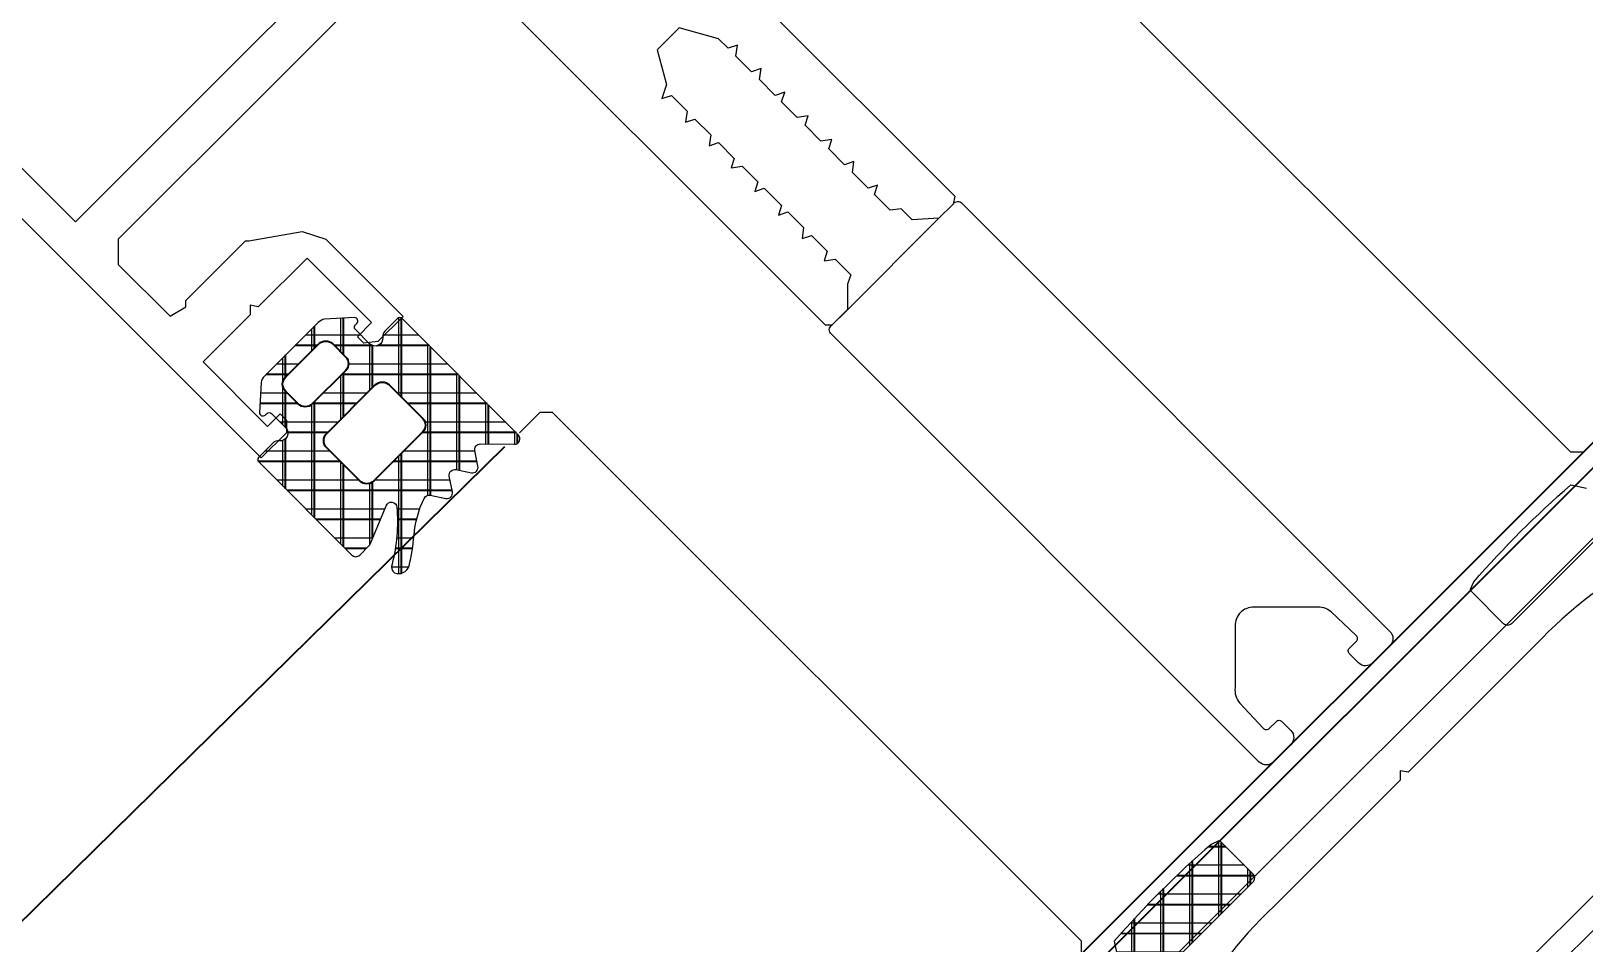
# Model space of a CAD drawing. Header units: millimetres. Extents: x -9318 to 9016603, y 0 to 838141.
# Drawn here: x 86093.1 to 86178.2, y 446157.9 to 446207.8 of the extents above; entities that cross this region are included whole.
import ezdxf
from ezdxf import colors
from ezdxf.entities.mleader import LeaderData, LeaderLine
from ezdxf.math import Vec2, Vec3

# ---------------------------------------------------------------- set-up
doc = ezdxf.new("R2010")
doc.units = ezdxf.units.MM
doc.layers.add('АР_Перегородки витражные', color=152, linetype='Continuous', lineweight=13)
doc.styles.add('ISOCPEUR', font='isocpeur.ttf', dxfattribs={"width": 0.7})

# ---------------------------------------------------------------- blocks, each defined once
blk = doc.blocks.new('_DotSmall')
at = {"color": 8, "linetype": 'ByBlock', "const_width": 0.5}
blk.add_lwpolyline([(-0.0625, 0, 1), (0.0625, 0, 1)], format="xyb", close=True, dxfattribs=at)
blk = doc.blocks.new('стойка витр.')
h = blk.add_hatch()
h.set_pattern_fill('ANSI37', color=8, scale=0.5, angle=-69.23283665521843)
h.set_pattern_definition([(335.7671633447816, (-69115.31625940584, 318510.9409690977), (0.6515825639889636, 1.447617495164233), []), (65.76716334478155, (-69115.31625940584, 318510.9409690977), (-1.447617495164233, 0.6515825639889636), [])])
edge = h.paths.add_edge_path()
edge.add_line((-7.614656875375658, -25.62993601259222), (-7.273265914729564, -26.53020796886267))
edge.add_arc((-7.672138333263274, -26.68151659366696), 0.4266069692434679, -30.765631391378577, 20.77378547182468, ccw=False)
edge.add_arc((-6.938850257283542, -27.11794408495156), 0.4267278803339729, 149.2463648056786, 290.7703475873838)
edge.add_line((-6.787522688187892, -27.51693863464607), (-5.761497533734655, -27.12786096686614))
edge.add_arc((-5.826270069284272, -26.95688741173914), 0.1828317202082013, 290.7489596719217, 380.7853669983573)
edge.add_line((-5.655337706935825, -26.89200624793739), (-5.698566115868744, -26.77800989551906))
edge.add_arc((-5.527559815348082, -26.71316091253391), 0.1828894349380834, 65.75635340077491, 200.7677215485159, ccw=False)
edge.add_line((-5.452462167653721, -26.54640093915077), (-3.994188920449233, -27.29736676610628))
edge.add_arc((-4.339684557994865, -27.83227055815794), 0.6367804192296694, 19.809448943918426, 57.14148607166612, ccw=False)
edge.add_line((-3.740585688123247, -27.61647007986176), (-2.270775810728082, -31.49246202532231))
edge.add_arc((-2.862326952422118, -31.72816639327794), 0.6367804192285443, -15.60715938413449, 21.72487774361298, ccw=False)
edge.add_line((-2.249025291763246, -31.89948590572749), (-2.842686385673005, -33.42856309223862))
edge.add_arc((-3.009474684396633, -33.35352837480535), 0.1828894349365558, 200.7666051236535, 335.7779732896313, ccw=False)
edge.add_line((-3.180482248484623, -33.41837402567035), (-3.223710657359334, -33.30437767335388))
edge.add_arc((-3.394684212462365, -33.36915020895407), 0.1828317202037067, 20.74895968940122, 110.7853670142414)
edge.add_line((-3.459565376309911, -33.19821784662781), (-4.485590530792251, -33.58729551440774))
edge.add_arc((-4.334307311281267, -33.98630688185023), 0.4267278803335083, 110.7639791032461, 252.2879618854569)
edge.add_arc((-4.593835025358378, -34.79921876089735), 0.4266069692128739, 20.760541213745626, 72.2999580801698, ccw=False)
edge.add_line((-4.194927641627146, -34.64800234186259), (-3.805871961842058, -35.67396951244882))
edge.add_arc((-3.976804324152614, -35.73885067632053), 0.1828317201976034, -69.25104032001241, 20.78536702306718, ccw=False)
edge.add_line((-3.912031788582681, -35.9098242314285), (-10.63804850899032, -38.46038830642647))
edge.add_arc((-10.76198657700206, -38.18099989774544), 0.3056444463879536, 200.8460379983515, 293.92230867425997, ccw=False)
edge.add_line((-11.04762355046114, -38.2897659172595), (-11.3069940036512, -37.6057878035499))
edge.add_arc((-11.02280217192234, -37.49789568213767), 0.3039830703908278, 175.7219656777917, 200.7890354028728, ccw=False)
edge.add_line((-11.32593828623067, -37.47521963119652), (-11.26283276302274, -35.23454482450325))
edge.add_arc((-11.5667631736687, -35.21197449929495), 0.3047673113958011, 355.7529257944983, 510.3971654946409)
edge.add_arc((-3.085478140807247, -39.81161386289363), 9.95296756819478, 151.493160172311, 169.5799937381118)
edge.add_arc((-13.27454869620142, -38.00608067109534), 0.4002801790508524, 282.30928711923883, 359.2250395672268, ccw=False)
edge.add_arc((-13.15914824141406, -37.79549114656839), 0.6024183835459826, 172.8865217206561, 267.13931994465963, ccw=False)
edge.add_arc((-2.924576102079248, -39.73891867786803), 11.01872594919693, 160.6453850739864, 169.4469810176308, ccw=False)
edge.add_arc((-19.07760885644255, -34.09585671602533), 6.091684827120307, 340.9199566399376, 360.7754221413588)
edge.add_arc((-13.29124725463213, -34.01305259408502), 0.3047655738143686, 359.9316076928689, 436.4302022680961)
edge.add_line((-13.21974018984474, -33.71679460741143), (-14.0766899229202, -33.52020163946145))
edge.add_arc((-14.00514734915965, -33.22393144415915), 0.3047857747414494, 145.1100748207506, 256.424251871352, ccw=False)
edge.add_line((-14.2551486332959, -33.04959347808472), (-13.74402617113083, -32.33421562775766))
edge.add_arc((-13.99402745527389, -32.1598776616858), 0.3047857747455562, 325.1100748218798, 436.4242518702226)
edge.add_line((-13.92248488150653, -31.86360746638093), (-14.7794566025841, -31.6669565144839))
edge.add_arc((-14.7079140287954, -31.37068631918638), 0.3047857747434108, 145.1100748199116, 256.4242518659954, ccw=False)
edge.add_line((-14.95791531293071, -31.19634835310717), (-14.44679285076563, -30.48097050278011))
edge.add_arc((-14.69684457899481, -30.30662212908397), 0.3048331054870662, 325.1138936033488, 425.7589859189499)
edge.add_line((-14.57168746687239, -30.0286672415823), (-16.28069433249766, -29.27720980550657))
edge.add_arc((-16.15556139849932, -28.99925320327871), 0.3048247429148342, 110.79403674408451, 245.7632621299588, ccw=False)
edge.add_line((-16.26377712844987, -28.71428394233226), (-7.850470401957864, -25.52388481301023))
edge.add_arc((-7.785589238115906, -25.69481717533219), 0.1828317201977073, 20.785366643697614, 110.7853670130821, ccw=False)
edge = h.paths.add_edge_path(flags=16)
edge.add_line((-3.343847721320344, -31.0696095920357), (-4.256775251385989, -28.66215553430811))
edge.add_arc((-4.763091039367282, -28.8541548874382), 0.5414973949720253, 20.7671633452251, 110.7671633452251)
edge.add_line((-4.955090392497368, -28.34783909945691), (-5.880512773175724, -28.69876731990371))
edge.add_arc((-5.68851342006019, -29.20508310789228), 0.5414973949736688, 110.7671633435124, 200.7671633435124)
edge.add_line((-6.194829208048759, -29.39708246100781), (-5.281901677954011, -31.8045365187354))
edge.add_arc((-4.775585889972717, -31.61253716560532), 0.5414973949720253, 200.7671633452251, 290.7671633452251)
edge.add_line((-4.583586536842631, -32.11885295358661), (-3.658164156164275, -31.76792473313981))
edge.add_arc((-3.850163509294362, -31.26160894516579), 0.541497394965222, 290.7671633454981, 380.7671633454981)
edge = h.paths.add_edge_path(flags=16)
edge.add_line((-6.665125275787432, -32.97088079506648), (-8.003619441966293, -29.4411776089255))
edge.add_arc((-8.509935229947587, -29.63317696205559), 0.5414973949720253, 20.7671633452251, 110.7671633452251)
edge.add_line((-8.701934583077673, -29.12686117407429), (-11.1093675273587, -30.03978069775621))
edge.add_arc((-10.91736817424317, -30.54609648574478), 0.5414973949736688, 110.7671633435124, 200.7671633435124)
edge.add_line((-11.42368396223173, -30.73809583886032), (-10.08518979602377, -34.2677990250013))
edge.add_arc((-9.578874008042476, -34.07579967187121), 0.5414973949720253, 200.7671633452251, 290.7671633452251)
edge.add_line((-9.38687465491239, -34.5821154598525), (-6.979441710631363, -33.66919593617058))
edge.add_arc((-7.171441063761449, -33.16288014819656), 0.541497394965222, 290.7671633454981, 380.7671633454981)
h = blk.add_hatch()
h.set_pattern_fill('ANSI37', color=8, scale=0.5, angle=-69.23283665521843)
h.set_pattern_definition([(335.7671633447816, (-69115.91679156918, 318510.7132420751), (0.6515825639889636, 1.447617495164233), []), (65.76716334478155, (-69115.91679156918, 318510.7132420751), (-1.447617495164233, 0.6515825639889636), [])])
edge = h.paths.add_edge_path()
edge.add_arc((-61.4231846681505, -46.18171078326122), 0.5487303657935584, 155.7657062155241, 200.7671633447816)
edge.add_line((-61.92355794899049, -45.95647403381008), (-61.2158101547102, -44.38418138318229))
edge.add_arc((-61.04906058835331, -44.45924160668073), 0.1828645893715156, 20.76716334478156, 155.7657062155241)
edge.add_line((-60.87807688978501, -44.39440310015198), (-60.79158864807687, -44.62247867199039))
edge.add_arc((-60.62063568932354, -44.55765182228788), 0.1828317201998032, 200.7671633447816, 290.7671633447816)
edge.add_line((-60.55580883962102, -44.72860478100483), (-59.41573388126562, -44.29627843504568))
edge.add_arc((-59.56703588945675, -43.89728440591716), 0.4267183308264255, -69.23283665521843, 72.29363907948373)
edge.add_arc((-59.30747769982554, -43.08429274379887), 0.4267017864716978, 200.7671633447816, 252.293639079486)
edge.add_line((-59.70645626049372, -43.23558888620755), (-63.00984306025202, -34.52432573194528))
edge.add_arc((-62.72490235927398, -34.41627373836673), 0.3047399585219917, 110.7671633447816, 200.7671633447816)
edge.add_line((-62.83295435277978, -34.13133303751965), (-60.55276270053582, -33.26666451912024))
edge.add_arc((-60.44481104638544, -33.55134061801073), 0.3044569814295733, 76.40287424864536, 110.7671633447816)
edge.add_line((-60.3732352333609, -33.25541671472456), (-60.07017099490622, -33.59351893464918))
edge.add_arc((-108.2133039044274, -55.86215009907028), 53.04387976268197, 16.71140087810911, 24.82292581145404)
edge.add_line((-57.40971669906867, -40.60932389061054), (-57.92081016927841, -41.32469074693654))
edge.add_arc((-57.67080742027611, -41.49902445886983), 0.304784542952794, 145.110888314415, 256.4234383751481)
edge.add_line((-57.74235391136608, -41.79529244099831), (-56.88543317024596, -41.99189640294935))
edge.add_arc((-56.95697966133594, -42.28816438507783), 0.304784542952794, -34.8891116855724, 76.4234383751481)
edge.add_line((-56.70697691233363, -42.46249809701112), (-57.17481998566655, -43.29191928954242))
edge.add_arc((-56.92481723669334, -43.46625300146843), 0.304784542952794, 145.1108883144276, 256.4234383751481)
edge.add_line((-56.99636372778332, -43.76252098359691), (-56.1394429866632, -43.95912494554796))
edge.add_arc((-56.21098947775317, -44.25539292764006), 0.3047845429175452, -34.88911168634446, 76.4234383742182)
edge.add_line((-55.96098672877997, -44.42972663955879), (-56.47208019898972, -45.14509349588479))
edge.add_arc((-56.22207744998741, -45.31942720781808), 0.304784542952794, 145.110888314415, 256.4234383752311)
edge.add_line((-56.29362394107739, -45.61569518994656), (-55.43668121195515, -45.81235713578644))
edge.add_arc((-55.50822770304512, -46.10862511790765), 0.3047845429466369, -34.88911168643649, 76.42343837776687)
edge.add_line((-55.25822495407192, -46.28295882984094), (-55.76931842428166, -46.99832568616694))
edge.add_arc((-55.51931567527936, -47.17265939811477), 0.3047845429466368, 145.1108883110316, 256.4234383751786)
edge.add_line((-55.59086216636933, -47.46892738023598), (-54.69071301640361, -47.77952769444528))
edge.add_arc((-54.76225950749358, -48.07579567657376), 0.304784542952794, -34.88911168566796, 76.42343837513553)
edge.add_line((-54.51225675849128, -48.25012938850705), (-55.0233282406989, -48.96555422872189))
edge.add_arc((-54.7733254917257, -49.13988794066245), 0.3047845429466368, 145.1108883109486, 256.4234383751578)
edge.add_line((-54.84487198281568, -49.43615592278366), (-53.98795124169555, -49.6327598847347))
edge.add_arc((-54.05949773284374, -49.92902786688501), 0.3047845429818857, -34.88911169317796, 76.42343837111807)
edge.add_line((-53.80949498384143, -50.10336157886923), (-54.32058845405118, -50.81872843519523))
edge.add_arc((-54.07058570504887, -50.99306214712851), 0.3047845429527939, 145.110888314415, 256.4234383750821)
edge.add_line((-54.14213219613885, -51.289330129257), (-53.29055360303028, -51.47184183257195))
edge.add_arc((-53.362076024001, -51.76811134383752), 0.3047803799531579, -43.67508993618791, 76.42790436632716)
edge.add_line((-53.141638296569, -51.97858292939782), (-53.80995652789716, -52.62318184232572))
edge.add_arc((-53.58948976171087, -52.83365406201483), 0.304801821276656, 136.3285933989482, 262.747126980386)
edge.add_arc((-54.63612651554286, -61.05759711530845), 7.985474883734515, 59.5860415328172, 82.74712698038475)
edge.add_arc((-50.74783774605021, -54.43386708250182), 0.3048115604497932, 253.2910110232634, 419.5860415328165)
edge.add_arc((-52.57053616183111, -60.50577614369104), 6.03477116777137, 73.29101102326332, 110.7671633447816)
edge.add_line((-54.71029190413537, -54.86308986830409), (-54.82445022999309, -54.90637969896488))
edge.add_arc((-54.97574411131791, -54.50740710097307), 0.4266954176128115, 200.7671633447816, 290.7671633447816)
edge.add_line((-55.37471671431558, -54.65870098416781), (-56.71485841512913, -51.12465313347639))
edge.add_arc((-56.31587985443184, -50.97335699107498), 0.4267017864716978, 149.2366398299847, 200.7671633447816)
edge.add_arc((-57.04912318740389, -50.53689152278093), 0.4266140358978636, -30.76336017001563, 40.01429570365114)
edge.add_arc((-57.04924751253566, -50.53686138928606), 0.4266898917694475, 40.00046259028549, 110.7671633447816)
edge.add_line((-57.20053943697712, -50.13789395169442), (-58.34061702035251, -50.57022129308461))
edge.add_arc((-58.27579017065, -50.74117425180884), 0.1828317201998032, 110.7671633447816, 200.7671633447816)
edge.add_line((-58.44674312937423, -50.80600110151136), (-58.36025488766609, -51.03407667334977))
edge.add_arc((-58.5312385862635, -51.09891517987853), 0.1828645893715156, 245.768620474039, 380.7671633447816)
edge.add_line((-58.60629032819998, -51.26566856380668), (-60.17861897521652, -50.55800074261788))
edge.add_arc((-59.95340767674497, -50.05761600615369), 0.5487303657759914, 200.7671633447816, 245.768620474038)
edge.add_line((-60.46648650063435, -50.25217996134597), (-61.93626349206897, -46.37627473846078))
edge = h.paths.add_edge_path(flags=16)
edge.add_arc((-59.3589242202288, -49.0410722918532), 0.5414973949664272, 200.7671633447816, 290.7671633447816)
edge.add_line((-60.77816753828665, -46.82561758724478), (-59.8652400081919, -49.23307164497237))
edge.add_arc((-60.27185175029445, -46.63361823412561), 0.5414973949664272, 110.7671633447816, 200.7671633447816)
edge.add_line((-59.31039323387085, -45.68990118378861), (-60.46385110344272, -46.12730244614795))
edge.add_arc((-59.11839388072258, -46.19621697176626), 0.5414973949664272, 20.76716334478156, 110.7671633447816)
edge.add_line((-57.69915056266473, -48.4116716763674), (-58.61207809275948, -46.00421761863981))
edge.add_arc((-58.20546635065693, -48.60367102949385), 0.5414973949664272, -69.23283665521843, 20.76716334478156)
edge.add_line((-59.16692486710963, -49.54738807983085), (-58.01346699753776, -49.10998681747151))
at = {"color": 8, "lineweight": 0, "ltscale": 100, "transparency": 33554687}
for points in [[(-4.8720624113339, 3.563811556159635), (-32.68827406296623, -6.984337978748954), (-32.78663952485658, -7.412805841304362), (-32.39756185706938, -8.438830995786702), (-31.09647737510386, -9.118948907402228), (-30.2985029091069, -8.81635004535201), (-29.78357822878752, -9.142708211846184), (-28.64349873815081, -8.710380147196702), (-28.58844165704795, -8.16787993638718), (-28.18751332900138, -8.537466511741513), (-27.04754980615689, -8.105182423096267), (-26.87849637278123, -7.51945380341931), (-26.47751006082399, -7.889018390778801), (-25.33748855406884, -7.456712314131437), (-25.28243147299509, -6.914212103321915), (-24.7675067926466, -7.240570269808813), (-23.62748528589145, -6.808264193168725), (-23.5724282048177, -6.265763982351928), (-23.05744554058765, -6.592100160843984), (-21.91748201774317, -6.159816072198737), (-21.86242493664031, -5.617315861389216), (-21.46149660859373, -5.986902436743549), (-20.32147510183859, -5.554596360096184), (-20.15236368455226, -4.968845752424386), (-19.75143535650568, -5.338432327778719), (-18.6114718336612, -4.906148239133472), (-18.44241840028553, -4.320419619456516), (-18.0414320883574, -4.689984206808731), (-17.35739599072258, -4.430591765623831), (-15.14439867439796, -4.764904394331097), (-14.53915697429329, -6.360969294146344), (-15.78927863537683, -7.87813783652382), (-15.87193323494284, -8.691881148712127), (-16.27286156296032, -8.322294573416002), (-17.41288306971546, -8.754600650063367), (-17.58193650312023, -9.340329269682115), (-17.9828648311377, -8.97074269438599), (-19.12288633789285, -9.403048771026079), (-19.29193977129762, -9.988777390644827), (-19.69292608322576, -9.61921280335082), (-20.83288960607024, -10.05149689199607), (-20.8879466871731, -10.59399710274738), (-21.40287136749248, -10.26763893631141), (-22.54295085812919, -10.6999670009609), (-22.59800793926115, -11.24246721171221), (-22.99893626727862, -10.87288063641608), (-24.25289614239591, -11.34839313392149), (-24.30795322352787, -11.89089334468008), (-24.70893953545601, -11.52132875738607), (-25.84896104221116, -11.95363483402616), (-26.01801447558682, -12.53936345364491), (-26.4189428036334, -12.16977687834878), (-27.55896431035944, -12.60208295499615), (-27.61402139149141, -13.14458316574746), (-28.12900405569235, -12.81824698731361), (-29.26896757853683, -13.25053107595886), (-29.32402465966879, -13.79303128671745), (-29.89022619093885, -15.05085136390699), (-29.45792011427693, -16.19087287064031), (-29.14341260807123, -16.33238676948531), (-1.327200956468005, -5.784237234569446)], [(-0.06938087928574532, -6.350438765824947), (8.118987008783733, -27.94374036834779), (7.552865449426463, -29.20159644143132), (3.790811872313498, -30.62819989795389), (3.216969908826286, -29.80262791351561), (3.358505795680685, -29.48817839122057), (1.715760294842767, -25.15614305267809), (1.558535533695249, -25.08537510928727), (-0.902061547501944, -23.41060979175381), (-2.258247086545452, -23.27287612311193), (-7.844300284108613, -25.39115610946465), (-7.152623754285742, -27.21515572990756), (-6.480474312818842, -27.61228183979256), (-6.024430919787847, -27.43934621633525), (-6.413508587575052, -26.41332106186019), (-1.739484192192322, -24.64089033441996), (-0.3993375533900689, -28.17495120693638), (0.02910832117777318, -28.2732586849088), (-0.1831955090747215, -28.74493296838773), (1.113700732850702, -32.16493950470613), (-3.560323662532028, -33.93737023214635), (-3.906150933442404, -33.02539941386931), (-4.3621943264734, -33.19833503732661), (-4.645266100153094, -33.82723408192396), (-3.953589570330223, -35.65123370236688), (88.61521743849153, -0.5483364844694734)], [(-69.8438361948356, -5.633594956780144), (-69.21493715024553, -5.916666730459838), (-30.90838462579995, 8.609511357899464), (-30.62531285212026, 9.238410402496811), (-31.1873041553481, 10.72042096611403)], [(-68.58632373265573, -58.46540642052423), (-90.15068845250062, -1.598661102303595)], [(-91.4479567084054, -1.960141251613095), (-69.79711318280897, -59.05493725829001)], [(-59.28629948117305, -43.93455252060812), (-73.55412178576807, -6.30930235532287)], [(-56.0608929025766, -41.98018508909445), (-55.7778211288678, -41.3512860444971), (-17.47126860445132, -26.8251079561378), (-16.84236955983215, -27.10817972981749), (-16.28037825660431, -28.59019029343472)]]:
    blk.add_lwpolyline(points, dxfattribs=at)
blk.add_lwpolyline([(63.8117502759269, 56.26367979055794), (85.07351613373612, 0.1949089383633691), (10.63088292890461, -28.03438542609365), (-10.63088292890461, 28.03438542610093)], close=True, dxfattribs=at)
for points in [[(-73.40517316877958, -7.111109647914418), (-70.10181337440736, -15.82230158713355, 0.414362099440266), (-69.70872084749863, -15.99923473002855), (-67.42870682594366, -15.13463357074215, 0.1511707915363169), (-67.28675684856717, -15.02397433044825), (-67.28408048482379, -14.56993261339812, 0.03540799054371244), (-69.94453478069045, -7.554127657436766), (-70.80145552181057, -7.357523695485725, -0.527867958552825)], [(-75.65109363460215, -9.228998069294903, -0.08279896819570452), (-71.78454054114991, -16.33338165576424), (-68.2828855071275, -25.56749207813118), (-67.85441064060433, -25.66578856210981), (-68.06674346281216, -26.13747383952432), (-64.60831683766446, -35.257587909633, -0.08279896819570452), (-62.79196445917478, -43.13942544953898)], [(-59.70645598293049, -43.23558961817616), (-63.00981577733182, -34.52439767894975, -0.414362099440266), (-62.83288180333329, -34.13130552614166), (-60.55286778177833, -33.26670436685527, -0.1511707915363169), (-60.3732352333609, -33.25541671472456), (-60.07017099493532, -33.59351893464918, -0.03540799054371244), (-57.40971669906867, -40.60932389061054), (-57.92081016927841, -41.32469074693654, 0.527867958552825)]]:
    blk.add_lwpolyline(points, format="xyb", dxfattribs=at)
at = {"color": 8}
blk.add_lwpolyline([(-72.91737339223619, -0.2793946658493951), (-54.81141330953687, -48.02608389785019), (-53.89938450735644, -47.68023463893769), (-72.00534459005576, 0.06645459306309931)], close=True, dxfattribs=at)
at = {"color": 8, "lineweight": 0, "ltscale": 100, "transparency": 33554687}
for points in [[(-32.39756185706938, -8.438830995786702), (-32.78663952485658, -7.412805841304362, 0.5239329190821609), (-33.2204523376422, -7.186144611914642), (-64.21182667926769, -18.93829823563283, 0.4143255057077639), (-64.53033920991584, -19.64587643784762), (-64.05480472955969, -20.89989428329136, 0.410627156480438), (-63.35370618529851, -21.2207818566676), (-62.72021259606117, -20.98055557451153, 0.4925517741577297), (-62.57218080674647, -20.68314875576471), (-62.75156135272118, -20.21010964907327, -0.4411110715409258), (-62.61002546586678, -19.89566012677096), (-60.83807044223067, -19.28752400128724, -0.2080566110632873), (-59.94503853938659, -19.40384657128016, -1.575399656426527e-05), (-56.87977393603069, -20.78551547546522, -0.4398191101055806), (-56.36006749374792, -22.15601788895583, -1.575399656426528e-05), (-57.73845635901671, -25.2227588602982, -0.2080566110632873), (-58.32981322327396, -25.9019745689875), (-60.05946139091975, -26.62167684709857, -0.4411110715409258), (-60.37391091321479, -26.48014096025872), (-60.5532914591895, -26.00710185356729, 0.4925517741577297), (-60.86130306290579, -25.88263065828505), (-61.49479665214312, -26.12285694043385, 0.410627156480438), (-61.80683951149695, -26.82793655114801), (-61.3313050311408, -28.08195439658448, 0.4143255057077639), (-60.62370682114852, -28.40042247599195), (-29.6323624739598, -16.64818975485105, 0.5239329190821609), (-29.45792011430603, -16.19087287058937), (-29.84699778209324, -15.16484771611431)], [(-7.614656875375658, -25.62993601259222), (-7.273265914729564, -26.53020796886267, -0.2287523810762611), (-7.305569090007339, -26.89973780277796, 0.7101639231358212), (-6.787522688187892, -27.51693863464607), (-5.761497533734655, -27.12786096686614, 0.4143996870914876), (-5.655337706935825, -26.89200624793739), (-5.698566115868744, -26.77800989551906, -0.6682503890445888), (-5.452462167653721, -26.54640093915077), (-3.994188920449233, -27.29736676610628, -0.1643479059441302), (-3.740585688123247, -27.61647007986176), (-2.270775810728082, -31.49246202532231, -0.1643479059441302), (-2.249025291763246, -31.89948590572749), (-2.842686385673005, -33.42856309223862, -0.6682503891596868), (-3.180482248484623, -33.41837402567035), (-3.223710657359334, -33.30437767335388, 0.4143996870833266), (-3.459565376309911, -33.19821784662781), (-4.485590530792251, -33.58729551440774, 0.7101639231391418), (-4.464132105349563, -34.39280682858953, -0.2287523810910513), (-4.194927641627146, -34.64800234186259), (-3.805871961842058, -35.67396951244882, -0.4143996871765861), (-3.912031788582681, -35.9098242314285), (-10.63804850899032, -38.46038830642647, -0.4300281847644905), (-11.04762355046114, -38.2897659172595), (-11.3069940036512, -37.6057878035499, -0.1098139781175365), (-11.32593828623067, -37.47521963119652), (-11.26283276302274, -35.23454482450325, 0.8000358277039689), (-11.83174935798161, -35.06142405519495, 0.07908294790216032), (-12.87430513065192, -38.01149454006372, -0.3488032577412263), (-13.18921346374555, -38.39715882165183, -0.4361245879823007), (-13.75692971088574, -37.72089072036033, -0.03842309887939363), (-13.32058396766661, -36.08715992321959, 0.08685322061285544), (-12.98648189794039, -34.01341638380836, 0.3467629046601076), (-13.21974018984474, -33.71679460741143), (-14.0766899229202, -33.52020163946145, -0.5278770357902526), (-14.2551486332959, -33.04959347808472), (-13.74402617113083, -32.33421562775766, 0.5278770357776507), (-13.92248488150653, -31.86360746638093), (-14.7794566025841, -31.6669565144839, -0.5278770357650493), (-14.95791531293071, -31.19634835310717), (-14.44679285076563, -30.48097050278011, 0.4697389635461835), (-14.57168746687239, -30.0286672415823), (-16.28069433249766, -29.27720980550657, -0.667984424932516), (-16.26377712844987, -28.71428394233226), (-7.850470401957864, -25.52388481301023, -0.4142135642613711)]]:
    blk.add_lwpolyline(points, format="xyb", close=True, dxfattribs=at)
at = {"color": 8}
for points in [[(-3.343847721320344, -31.0696095920357), (-4.256775251385989, -28.66215553430811, 0.414213562373095), (-4.955090392497368, -28.34783909945691), (-5.880512773175724, -28.69876731990371, 0.414213562373095), (-6.194829208048759, -29.39708246100781), (-5.281901677954011, -31.8045365187354, 0.414213562373095), (-4.583586536842631, -32.11885295358661), (-3.658164156164275, -31.76792473313981, 0.414213562373095)], [(-6.665125275787432, -32.97088079506648), (-8.003619441966293, -29.4411776089255, 0.414213562373095), (-8.701934583077673, -29.12686117407429), (-11.1093675273587, -30.03978069775621, 0.414213562373095), (-11.42368396223173, -30.73809583886032), (-10.08518979602377, -34.2677990250013, 0.414213562373095), (-9.38687465491239, -34.5821154598525), (-6.979441710631363, -33.66919593617058, 0.414213562373095)]]:
    blk.add_lwpolyline(points, format="xyb", close=True, dxfattribs=at)
blk = doc.blocks.new('A$Cf7573d2c')
h = blk.add_hatch()
h.set_pattern_fill('ANSI37', color=8, scale=0.4999999999999999, angle=11.05056813833426)
h.set_pattern_definition([(56.05056813833426, (-325577.5326109263, -14427.20117750167), (-1.316880116997287, 0.8865568269756945), []), (146.0505681383342, (-325577.5326109263, -14427.20117750167), (-0.8865568269756945, -1.316880116997287), [])])
edge = h.paths.add_edge_path()
edge.add_line((53.15568665240426, -71.84455999218335), (54.10066208685748, -71.66000969718152))
edge.add_arc((54.18248049125657, -72.07869723569522), 0.4266069692410905, 49.51777340105292, 101.05719026425612, ccw=False)
edge.add_arc((54.73640786875238, -71.42958644543106), 0.4267278803678288, 229.5297695967836, 371.0537523784885)
edge.add_line((55.15521898376755, -71.34776998117741), (54.94489004521165, -70.27079700716422))
edge.add_arc((54.76543719321895, -70.30578431646067), 0.1828317201694488, 11.03236445595228, 101.0687717823854)
edge.add_line((54.7303358616773, -70.12635373260127), (54.61067896033637, -70.14972229399427))
edge.add_arc((54.57562182683224, -69.97022426391564), 0.1828894349371679, 146.0397581948859, 281.0511263426278, ccw=False)
edge.add_line((54.42392868350726, -69.86805902677588), (55.41024150652811, -68.55744941602461))
edge.add_arc((55.87916092157176, -68.98826710893277), 0.6367804192400961, 100.09285373580963, 137.4248908635569, ccw=False)
edge.add_line((55.7675690172473, -68.36134083797515), (59.83602538472041, -67.56678597940481))
edge.add_arc((59.96850951681367, -68.18963207348673), 0.6367804191160473, 64.67624540846452, 102.00828253621182, ccw=False)
edge.add_line((60.24088129645679, -67.61404288333142), (61.64782822388224, -68.45725749440317))
edge.add_arc((61.54572023362346, -68.6089891777656), 0.1828894349345614, -78.94999008860498, 56.06137807737059, ccw=False)
edge.add_line((61.58077386952937, -68.78848789090989), (61.46111696830485, -68.81185645227379))
edge.add_arc((61.49610427769884, -68.9913093042758), 0.1828317201972567, 101.0323644853947, 191.0687718102334)
edge.add_line((61.31667369382922, -69.02641063591), (61.5270026322687, -70.10338360995229))
edge.add_arc((61.94582283864131, -70.02161369747758), 0.4267278803313772, 191.0473838963396, 332.5713666785517)
edge.add_arc((62.70327143611815, -70.41461748833981), 0.4266069692042858, 101.04394600933591, 152.5833628757599, ccw=False)
edge.add_line((62.62154981598724, -69.99591104824503), (63.69846192700788, -69.78559399610094))
edge.add_arc((63.73356325865052, -69.96502457996553), 0.1828317201939337, 11.032364470050595, 101.06877181313263, ccw=False)
edge.add_line((63.91301611065865, -69.93003727062023), (65.29180877562612, -76.99003789461858))
edge.add_arc((64.99551066640528, -77.06504428161418), 0.3056444464046082, -78.87055721437832, 14.2057134615319, ccw=False)
edge.add_line((65.05450805288274, -77.3649406570621), (64.33656664565206, -77.50515202515817))
edge.add_arc((64.27818671723436, -77.20682755241624), 0.3039830703818922, 256.0053704728485, 281.07244019792967, ccw=False)
edge.add_line((64.2046742036473, -77.50178791827057), (62.00679334101733, -77.0614180622797))
edge.add_arc((61.93325097918449, -77.35717917385819), 0.3047673114133029, 76.03633058298668, 230.6805702831305)
edge.add_arc((67.89833459834982, -69.77386489183748), 9.952967568197614, 231.7765649659958, 249.8633985317965)
edge.add_arc((64.39904336975559, -79.51204078812538), 0.4002801790500968, 2.592691911632528, 79.50844435962068, ccw=False)
edge.add_arc((64.21095152774018, -79.36275357584572), 0.6024183835098907, 253.1699265163699, 347.42272474037384, ccw=False)
edge.add_arc((67.8538384741732, -69.6030019325488), 11.01872594909504, 240.92878986685412, 249.7303858104985, ccw=False)
edge.add_arc((59.56550229921984, -84.57190633206682), 6.091684827287554, 61.20336143423747, 81.05882693565867)
edge.add_arc((60.46047847562673, -78.85457699437922), 0.304765573773833, 80.21501248920164, 156.7136070644281)
edge.add_line((60.18053901626263, -78.73409482122224), (59.84213466581423, -79.54557133703202))
edge.add_arc((59.56218916597427, -79.42505210376291), 0.3047857747146659, 225.3934796143645, 336.7076566649676, ccw=False)
edge.add_line((59.34815820830408, -79.64204315801908), (58.72930734895635, -79.01751513300405))
edge.add_arc((58.51527639129254, -79.23450618727465), 0.3047857747204647, 45.39347961712065, 156.7076566654629)
edge.add_line((58.23533089144621, -79.11398695400567), (57.89686567790341, -79.92547535613994))
edge.add_arc((57.61692017800742, -79.8049561228095), 0.3047857747903789, 225.3934796124579, 336.70765665854196, ccw=False)
edge.add_line((57.40288922027685, -80.02194717711245), (56.78403836104553, -79.39741915209743))
edge.add_arc((56.56998863134884, -79.6144581702775), 0.3048331054787136, 45.39729839756555, 146.0423907131674)
edge.add_line((56.31714448623825, -79.44418468297226), (55.28802957176231, -81.0018480734143))
edge.add_arc((55.03517965588581, -80.83159812799333), 0.3048247428844842, 191.0774415371329, 326.04666692300657, ccw=False)
edge.add_line((54.73603428946808, -80.89016581213218), (53.01135739893652, -72.0590919078968))
edge.add_arc((53.19078798283557, -72.02399057630869), 0.1828317202172855, 101.06877142490288, 191.0687717942894, ccw=False)
edge = h.paths.add_edge_path(flags=16)
edge.add_line((59.23813135258388, -68.55309740688244), (56.71113389532547, -69.04661089844012))
edge.add_arc((56.81492556333978, -69.57806806363078), 0.5414973949906723, 101.0505681359266, 191.0505681359267)
edge.add_line((56.28346839814913, -69.68185973164509), (56.47317437781021, -70.65323444815294))
edge.add_arc((57.00463154293539, -70.54944278017501), 0.5414973949194297, 191.0505681334767, 281.0505681334768)
edge.add_line((57.10842321091332, -71.08089994530019), (59.63542066817172, -70.58738645372796))
edge.add_arc((59.53162900015741, -70.0559292885373), 0.5414973949906723, 281.0505681359267, 371.0505681359267)
edge.add_line((60.06308616534807, -69.95213762052299), (59.8733801858034, -68.98076290400058))
edge.add_arc((59.34192302063457, -69.08455457205127), 0.5414973949762222, 11.05056814014731, 101.0505681401473)
edge = h.paths.add_edge_path(flags=16)
edge.add_line((60.55157991347369, -72.1476167988294), (56.84660745610017, -72.87118456036842))
edge.add_arc((56.95039912417269, -73.40264172550087), 0.5414973949447008, 101.0505681431519, 191.0505681431519)
edge.add_line((56.41894195904024, -73.50643339357339), (56.91245112242177, -76.03340868896339))
edge.add_arc((57.44390828760515, -75.92961702092725), 0.541497394987715, 191.050568138341, 281.050568138341)
edge.add_line((57.54769995564129, -76.46107418611064), (61.25267241301481, -75.73750642454252))
edge.add_arc((61.14888074494229, -75.20604925941007), 0.5414973949447008, 281.0505681431519, 371.0505681431519)
edge.add_line((61.68033791007474, -75.10225759133755), (61.18682874669321, -72.57528229594755))
edge.add_arc((60.65537158152438, -72.67907396399823), 0.5414973949762222, 11.05056814014731, 101.0505681401473)
h = blk.add_hatch()
h.set_pattern_fill('ANSI37', color=8, scale=0.4999999999999999, angle=11.05056813833426)
h.set_pattern_definition([(56.05056813833426, (-325577.4095054723, -14427.83152940594), (-1.316880116997287, 0.8865568269756945), []), (146.0505681383342, (-325577.4095054723, -14427.83152940594), (-0.8865568269756945, -1.316880116997287), [])])
edge = h.paths.add_edge_path()
edge.add_arc((64.33111110969912, -128.3498075153038), 0.5487303657935583, 236.0491110090769, 281.0505681383343)
edge.add_line((64.02465502882842, -128.8049884507491), (62.5943675476592, -127.8420300712169))
edge.add_arc((62.6964941410115, -127.6903408693615), 0.1828645893715156, 101.0505681383343, 236.0491110090769)
edge.add_line((62.66144351905677, -127.5108668851608), (62.90084430354182, -127.464112775182))
edge.add_arc((62.86579998303205, -127.2846710572048), 0.1828317201998032, 281.0505681383343, 371.0505681383343)
edge.add_line((63.04524170095101, -127.2496267367242), (62.81153324386105, -126.0529407557042))
edge.add_arc((62.39272695605177, -126.1347321136127), 0.4267183308264255, 11.05056813833426, 152.5770438730364)
edge.add_arc((61.63520486350171, -125.741684818975), 0.4267017864716978, 281.0505681383343, 332.5770438730386)
edge.add_line((61.71699305053335, -126.1604748702666), (52.57316753512714, -127.9462310226809))
edge.add_arc((52.51475641829893, -127.6471414410917), 0.3047399585219916, 191.0505681383343, 281.0505681383343)
edge.add_line((52.21566683682613, -127.7055525578762), (51.74824136705138, -125.3121367879066))
edge.add_arc((52.04705320764333, -125.2537799129059), 0.3044569814295733, 156.6862790421981, 191.0505681383343)
edge.add_line((51.76745464210398, -125.1332863625867), (52.15185628761537, -124.8916328529886))
edge.add_arc((65.97568449180108, -176.1025199187134), 53.04387976268197, 96.9948056716618, 105.1063306050067)
edge.add_line((59.51603473455179, -123.4534353560011), (60.13487965066452, -124.0779329494544))
edge.add_arc((60.34890666254796, -123.8609397333348), 0.3047845429527939, 225.3942931079677, 336.7068431687009)
edge.add_line((60.62884931976441, -123.9814624542196), (60.96725961333141, -123.1700163699861))
edge.add_arc((61.24720227066427, -123.2905390908709), 0.3047845429527939, 45.39429310798031, 156.7068431687008)
edge.add_line((61.4612292824313, -123.0735458747513), (62.19979196286295, -123.6746630204871))
edge.add_arc((62.41381897474639, -123.4576698043966), 0.3047845429527939, 225.3942931079802, 336.7068431687009)
edge.add_line((62.69376163207926, -123.5781925252813), (63.03217192564625, -122.7667464410479))
edge.add_arc((63.3121145828627, -122.8872691619326), 0.3047845429175451, 45.39429310720823, 156.7068431677709)
edge.add_line((63.52614159462973, -122.6702759458421), (64.14498651074246, -123.2947735392954))
edge.add_arc((64.3590135226259, -123.0777803231613), 0.3047845429527939, 225.3942931079677, 336.7068431687838)
edge.add_line((64.63895617984235, -123.1983030440606), (64.97742733650375, -122.3868450734735))
edge.add_arc((65.25736999383662, -122.5073677943583), 0.3047845429466368, 45.39429310711621, 156.7068431713195)
edge.add_line((65.47139700560365, -122.2903745782678), (66.09024192171637, -122.9148721717211))
edge.add_arc((66.30426893359981, -122.6978789555869), 0.3047845429466368, 225.3942931045843, 336.7068431687313)
edge.add_line((66.58421159081627, -122.8184016764717), (67.04227878560778, -121.9835870309034))
edge.add_arc((67.32222144294064, -122.1041097518028), 0.3047845429527939, 45.39429310788474, 156.7068431686882)
edge.add_line((67.53624845470767, -121.8871165356832), (68.1551542339148, -122.5116022427828))
edge.add_arc((68.36918124579825, -122.2946090266778), 0.3047845429466368, 225.3942931045013, 336.7068431687105)
edge.add_line((68.6491239030147, -122.4151317475626), (68.98753419658169, -121.6036856633291))
edge.add_arc((69.26747685391456, -121.7242083842866), 0.3047845429818856, 45.39429310037474, 156.7068431646707)
edge.add_line((69.481503865798, -121.507215168167), (70.10034878191072, -122.1317127616203))
edge.add_arc((70.31437579367775, -121.9147195455007), 0.3047845429527939, 225.3942931079677, 336.7068431686348)
edge.add_line((70.59431845101062, -122.0352422663855), (70.91793702426367, -121.2266832759051))
edge.add_arc((71.19788525125477, -121.3471825300367), 0.3047803799531579, 36.60831485736478, 156.7113091598798)
edge.add_line((71.44254189264029, -121.1654293792235), (71.96509846893605, -121.932952435207))
edge.add_arc((72.20976063632406, -121.751170769232), 0.3048018212766559, 216.6119981925009, 343.0305317739388)
edge.add_arc((80.13908216857817, -124.1707880690083), 7.985474883734514, 139.8694463263699, 163.0305317739375)
edge.add_arc((74.26661746005993, -119.2203590623394), 0.3048115604497932, 333.5744158168162, 499.8694463263692)
edge.add_arc((79.9437970238505, -122.0416958666174), 6.034771167771369, 153.574415816816, 191.0505681383343)
edge.add_line((74.02092018874828, -123.1984123558068), (74.04432195366826, -123.3182392734743))
edge.add_arc((73.62553816125728, -123.4000262381305), 0.4266954176128115, 281.0505681383343, 371.0505681383343)
edge.add_line((73.70732512685936, -123.8188100359112), (69.99779226840474, -124.5432684273837))
edge.add_arc((69.9160040813731, -124.1244783760631), 0.4267017864716978, 229.5200446235374, 281.0505681383343)
edge.add_arc((69.36204682325479, -124.7735386556014), 0.4266140358978635, 49.52004462353707, 120.2977004972038)
edge.add_arc((69.36199613905046, -124.7736561114725), 0.4266898917694475, 120.2838673838382, 191.0505681383343)
edge.add_line((68.94321776321158, -124.8554420182627), (69.17692675837316, -126.0521307546442))
edge.add_arc((69.35636847629212, -126.0170864341635), 0.1828317201998032, 191.0505681383343, 281.0505681383343)
edge.add_line((69.39141279680189, -126.1965281521116), (69.63081358128693, -126.1497740421328))
edge.add_arc((69.66586420335807, -126.3292480263626), 0.1828645893715156, 326.0520252675917, 461.0505681383343)
edge.add_line((69.81755859940313, -126.4313669041439), (68.85467297048308, -127.8617033627816))
edge.add_arc((68.39947644830681, -127.5552704343863), 0.5487303657759913, 281.0505681383343, 326.0520252675907)
edge.add_line((68.50465449760668, -128.093826457567), (64.43628915899899, -128.8883635385282))
edge = h.paths.add_edge_path(flags=16)
edge.add_arc((67.49784930306487, -126.7977480293048), 0.5414973949664271, 281.0505681383343, 371.0505681383343)
edge.add_line((65.07464351388626, -127.8227186860313), (67.60164097114466, -127.3292051944445))
edge.add_arc((64.97085184580646, -127.2912615208479), 0.5414973949664271, 191.0505681383343, 281.0505681383343)
edge.add_line((64.20294280792587, -126.1843197611743), (64.43939468066674, -127.3950531889132))
edge.add_arc((64.73439997306559, -126.080528093109), 0.5414973949664271, 101.0505681383343, 191.0505681383343)
edge.add_line((67.1576057622442, -125.0555574363825), (64.6306083049858, -125.5490709279693))
edge.add_arc((67.261397430324, -125.5870146015659), 0.5414973949664271, 11.05056813833426, 101.0505681383343)
edge.add_line((68.0293064682046, -126.6939563612686), (67.79285459546372, -125.4832229335298))
at = {"color": 8, "lineweight": 0, "ltscale": 100, "transparency": 33554687}
for points in [[(24.84361533320043, -64.21413804324402), (30.5457701429259, -93.41157833833131), (30.95148985553533, -93.58084731984127), (32.02846282953396, -93.37051838135812), (32.91841456328984, -92.2028852563817), (32.75483463390265, -91.3652869478974), (33.16341741790529, -90.91283011251653), (32.92970803170465, -89.71613937416987), (32.40428244089708, -89.57031170348637), (32.83623378630728, -89.23751176930091), (32.60254817281384, -88.04094275718671), (32.05375402071513, -87.7754581853078), (32.48569347965531, -87.44259738799883), (32.25199597980827, -86.24596751274657), (31.72657038911711, -86.10013984210673), (32.13515317311976, -85.64768300669675), (31.90145567327272, -84.4510531314445), (31.37603008258156, -84.3052254607901), (31.78460098023061, -83.85270776228572), (31.55091536673717, -82.65613875015697), (31.0254897759296, -82.51031107948802), (31.4574411213398, -82.17751114530256), (31.22374362149276, -80.9808812700503), (30.67493758304045, -80.71533583504788), (31.10688892833423, -80.38253590086242), (30.87320331484079, -79.18596688874823), (30.3244091628585, -78.92048231686931), (30.75634862179868, -78.58762151958945), (30.61612536734901, -77.8696192491625), (31.31914049666375, -75.74479177764442), (32.99445883987937, -75.41760814606096), (34.2788739084499, -76.90585627224937), (35.06699374923483, -77.12466458456765), (34.63504240394104, -77.45746451872401), (34.86873990378808, -78.65409439397627), (35.41753405577037, -78.91957896586973), (34.98558271059301, -79.25237890004064), (35.21928021044005, -80.44900877527834), (35.76807436242234, -80.71449334718636), (35.33613490348216, -81.04735414448078), (35.5698205169756, -82.24392315659497), (36.09524610766675, -82.38975082726392), (35.68666332366411, -82.8422076626448), (35.92037270986475, -84.03889840100601), (36.44579830055591, -84.18472607170406), (36.01384695526212, -84.51752600586042), (36.27090113016311, -85.83375191917003), (36.79632672073785, -85.97957958988263), (36.36438726191409, -86.3124403871625), (36.59808476176113, -87.50907026241475), (37.14687891374342, -87.77455483427912), (36.71492756844964, -88.10735476847913), (36.94862506829668, -89.30398464370228), (37.47405065898784, -89.44981231440033), (37.06547976133879, -89.90233001289016), (37.29916537483223, -91.09889902500436), (37.82459096552338, -91.24472669570241), (38.96880655235145, -92.01509427773999), (40.1654364275746, -91.7813967778784), (40.35800122097135, -91.49528498963627), (34.65584641124588, -62.29784469456354)], [(35.42621399322525, -61.15362910773547), (58.09174236247782, -56.72713314443536), (59.23600692604668, -57.49742797698127), (60.00720510957763, -61.44628830635338), (59.09662615950219, -61.87256248592166), (58.81057523435447, -61.67998580618587), (54.2634303990053, -62.56802679647808), (54.16714205907192, -62.71105225903739), (52.10111491696443, -64.85369285246998), (51.73646704759449, -66.1671774207789), (52.88157409906853, -72.03060903266305), (54.79614538163878, -71.65670016474905), (55.30101650545839, -71.06121786679432), (55.20753037370741, -70.58252939883096), (54.13055739959236, -70.79285833732865), (53.17241072526667, -65.88674279826228), (56.88195725227706, -65.16228173740092), (57.05116537061986, -64.75657391108689), (57.48024175828323, -65.04543893066875), (61.07007052085828, -64.34435831751034), (62.02821719518397, -69.25047385657672), (61.07096198550425, -69.43742234735691), (61.16444811725523, -69.91611081532028), (61.73654996755067, -70.30126417477732), (63.65112125000451, -69.92735530684877), (44.67507682216819, 27.23800458030018)], [(61.09487798134796, -122.3553278650652), (60.52277613105252, -121.9701745055936), (52.67016501864418, -81.76148993524839), (53.05531837814488, -81.18938808498206), (54.61091895704158, -80.88558490110154)], [(22.94347876822576, -129.8061585653631), (23.32863212761004, -129.2340567151259), (15.4760210152017, -89.0253721447516), (14.90391916502267, -88.64021878529456), (13.34831858612597, -88.94402196916053)], [(75.22963465948123, -137.4833678396972), (15.53914114448708, -149.1407059916237)], [(15.67648944130633, -150.4803732157889), (75.60635762184393, -138.7762860547809)], [(62.47684169723652, -125.8643128953117), (22.98328991362359, -133.5772611531283)]]:
    blk.add_lwpolyline(points, dxfattribs=at)
blk.add_lwpolyline([(-15.50815186044201, 12.37879323330708), (43.34474334609695, 23.8725514558173), (58.60503199696541, -54.26656991802156), (-0.247863209573552, -65.76032814054633)], close=True, dxfattribs=at)
for points in [[(53.15568665240426, -71.84455999218335), (54.10066208685748, -71.66000969718152, -0.2287523810762611), (54.45943891291972, -71.75421682199521, 0.7101639231358212), (55.15521898376755, -71.34776998117741), (54.94489004521165, -70.27079700716422, 0.4143996870914876), (54.7303358616773, -70.12635373260127), (54.61067896033637, -70.14972229399427, -0.6682503890445888), (54.42392868350726, -69.86805902677588), (55.41024150652811, -68.55744941602461, -0.1643479059441302), (55.7675690172473, -68.36134083797515), (59.83602538472041, -67.56678597940481, -0.1643479059441302), (60.24088129645679, -67.61404288333142), (61.64782822388224, -68.45725749440317, -0.6682503891596868), (61.58077386952937, -68.78848789090989), (61.46111696830485, -68.81185645227379, 0.4143996870833266), (61.31667369382922, -69.02641063591), (61.5270026322687, -70.10338360995229, 0.7101639231391418), (62.32458022865467, -70.21818308309594, -0.2287523810910513), (62.62154981598724, -69.99591104824503), (63.69846192700788, -69.78559399610094, -0.4143996871765861), (63.91301611065865, -69.93003727062023), (65.29180877562612, -76.99003789461858, -0.4300281847644905), (65.05450805288274, -77.3649406570621), (64.33656664565206, -77.50515202515817, -0.1098139781175365), (64.2046742036473, -77.50178791827057), (62.00679334101733, -77.0614180622797, 0.8000358277039689), (61.74013722792733, -77.5929549003049, 0.07908294790216032), (64.47193063155282, -79.11845259113761, -0.3488032577412263), (64.79891380108893, -79.49393388652243, -0.4361245879823007), (64.03653078118805, -79.93936896929517, -0.03842309887939363), (62.49988066009246, -79.23355006161728, 0.08685322061285544), (60.51227378088515, -78.554245009218, 0.3467629046601076), (60.18053901626263, -78.73409482122224), (59.84213466581423, -79.54557133703202, -0.5278770357902526), (59.34815820830408, -79.64204315801908), (58.72930734895635, -79.01751513300405, 0.5278770357776507), (58.23533089144621, -79.11398695400567), (57.89686567790341, -79.92547535613994, -0.5278770357650493), (57.40288922027685, -80.02194717711245), (56.78403836104553, -79.39741915209743, 0.4697389635461835), (56.31714448623825, -79.44418468297226), (55.28802957176231, -81.0018480734143, -0.667984424932516), (54.73603428946808, -80.89016581213218), (53.01135739893652, -72.0590919078968, -0.4142135642613711)], [(32.02846282953396, -93.37051838135812), (30.95148985553533, -93.58084731984127, 0.5239329190821609), (30.65486346394755, -93.97018220560858), (37.00786279537715, -126.5004419321049, 0.4143255057077639), (37.65153361205012, -126.9338067024219), (38.9678203741787, -126.676740644034, 0.410627156480438), (39.4024325129576, -126.0398573796992), (39.2725701663876, -125.3749073325598, 0.4925517741577297), (39.00441380601842, -125.1788043166307), (38.50788569322322, -125.2757744666596, -0.4411110715409258), (38.22183476819191, -125.0831977869093), (37.92148406605702, -123.2340240231424, -0.2080566110632873), (38.18685929093044, -122.3734353235923, -1.575399656426527e-05), (40.06604728137609, -119.585334079733, -0.4398191101055806), (41.50460271420889, -119.3043893908471, -1.575399656426528e-05), (44.29471273510717, -121.1805935695593, -0.2080566110632873), (44.86437866126653, -121.8781017433357), (45.2818353921175, -123.7044051219855, -0.4411110715409258), (45.08925871236715, -123.9904560471041), (44.59273059957195, -124.087426197133, 0.4925517741577297), (44.41806037095375, -124.3700116491673), (44.54792271752376, -125.0349616963067, 0.410627156480438), (45.19022270385176, -125.4615279057325), (46.50650946598034, -125.2044618473301, 0.4143255057077639), (46.93983379960991, -124.5607638076181), (40.58675144321751, -92.03052029560786, 0.5239329190821609), (40.1654364275746, -91.78139677789295), (39.08846345345955, -91.99172571639065)]]:
    blk.add_lwpolyline(points, format="xyb", close=True, dxfattribs=at)
at = {"color": 8}
for points in [[(59.23813135258388, -68.55309740688244), (56.71113389532547, -69.04661089844012, 0.414213562373095), (56.28346839814913, -69.68185973164509), (56.47317437781021, -70.65323444815294, 0.414213562373095), (57.10842321091332, -71.08089994530019), (59.63542066817172, -70.58738645372796, 0.414213562373095), (60.06308616534807, -69.95213762052299), (59.8733801858034, -68.98076290400058, 0.414213562373095)], [(60.55157991347369, -72.1476167988294), (56.84660745610017, -72.87118456036842, 0.414213562373095), (56.41894195904024, -73.50643339357339), (56.91245112242177, -76.03340868896339, 0.414213562373095), (57.54769995564129, -76.46107418611064), (61.25267241301481, -75.73750642454252, 0.414213562373095), (61.68033791007474, -75.10225759133755), (61.18682874669321, -72.57528229594755, 0.414213562373095)]]:
    blk.add_lwpolyline(points, format="xyb", close=True, dxfattribs=at)
at = {"color": 8, "lineweight": 0, "ltscale": 100, "transparency": 33554687}
for points in [[(61.71699381875806, -126.1604747202218), (52.57324305467773, -127.9462162739947, -0.414362099440266), (52.21565196465235, -127.7054764059576), (51.74826290807687, -125.3122470870148, -0.1511707915363169), (51.76745464210398, -125.1332863625867), (52.15185628749896, -124.8916328530177, -0.03540799054371244), (59.51603473455179, -123.4534353560011), (60.13487965066452, -124.0779329494544, 0.527867958552825)], [(25.50718534481712, -136.1369224294031, -0.08279896819570452), (33.1622308997903, -133.5248779198446), (42.85486593982205, -131.6319412461453), (43.02406811504625, -131.226202988255), (43.45315044582821, -131.5150984393986), (53.02612858463544, -129.6455303270777, -0.08279896819570452), (61.10145286098123, -129.1854903290514)], [(23.79873376479372, -133.5657741833857), (32.94248452899046, -131.7800326296419, 0.414362099440266), (33.18322364089545, -131.422441030576), (32.71583458443638, -129.0292117116478, 0.1511707915363169), (32.630720381625, -128.8706215605489), (32.18364376563113, -128.7913527572819, 0.03540799054371244), (24.8194653185783, -130.2295502542984), (24.4810550250113, -131.0409963385318, -0.527867958552825)]]:
    blk.add_lwpolyline(points, format="xyb", dxfattribs=at)
at = {"color": 8}
blk.add_lwpolyline([(17.14735063223634, -131.9319502510043), (67.26492687151767, -122.1441683250596), (67.07796649448574, -121.1868522522418), (16.96039025508799, -130.9746341781865)], close=True, dxfattribs=at)
at = {"layer": 'АР_Перегородки витражные', "color": 8, "rotation": 80.28340479355269}
blk.add_blockref('стойка витр.', (29.17858439369593, -60.01344902928395), dxfattribs=at)
blk = doc.blocks.new('A$Cd39b9c29')
at = {"color": 8, "ltscale": 150}
blk.add_line((2712.926967529347, -4791.11572777346), (4680.076830736827, -2877.601275894907), dxfattribs=at)
at = {"color": 8, "ltscale": 100, "xscale": -1, "rotation": 55.74238624617955}
blk.add_blockref('A$Cf7573d2c', (4644.773496303824, -2786.183340854594), dxfattribs=at)

msp = doc.modelspace()

# ---------------------------------------------------------------- linework, layer by layer
at = {"ltscale": 100}
for centre, radius, start, end in [((78546.26891638932, 451872.5492097255), 8910.481204860578, 271.0094332294021, 357.3975134262396), ((78530.41400048567, 451898.5189726118), 8940.172386791677, 271.6912536728938, 356.3290814001565)]:
    msp.add_arc(centre, radius, start, end, dxfattribs=at)
at = {"lineweight": 18, "ltscale": 100}
for centre, radius, start, end in [((78529.81350867171, 451892.1903398635), 9778.654617052323, 272.592547965165, 356.6353913737287), ((78522.14608617674, 451910.179967065), 9144.28346907419, 272.8206375216794, 356.2887310665424)]:
    msp.add_arc(centre, radius, start, end, dxfattribs=at)

# ---------------------------------------------------------------- block references
at = {"ltscale": 100, "rotation": 0.2999999999999647}
msp.add_blockref('A$Cd39b9c29', (81423.99921199598, 449038.129330724), dxfattribs=at)

# ---------------------------------------------------------------- leaders
ml = msp.add_multileader_mtext('Standard')
ml.set_content('+13,200', color=8, style='ISOCPEUR')
ml.set_leader_properties(color=8, linetype='Continuous', lineweight=-1)
ml.set_arrow_properties(name='DOTSMALL')
ml.build(insert=Vec2(0, 0))
ml.multileader.update_dxf_attribs({"has_text_frame": 1, "text_left_attachment_type": 4, "text_right_attachment_type": 4, "dogleg_length": 100, "arrow_head_size": 180})
ctx = ml.context
ctx.base_point, ctx.char_height, ctx.arrow_head_size, ctx.landing_gap_size, ctx.plane_origin = Vec3(93068.62556947558, 826103.473130975), 250, 180, 50, Vec3(90907.41319940728, 825512.2275574898)
ctx.left_attachment, ctx.right_attachment = 4, 4
notes = []
notes.append((ctx, [(0, (0, 0, 0), (0, 0), (1, 0), 1, [])]))
ctx.mtext.insert, ctx.mtext.width, ctx.mtext.line_spacing_style, ctx.mtext.flow_direction = Vec3(93118.62556947558, 826436.8064643084), 852.6970314602484, 2, 5
ml = msp.add_multileader_mtext('Standard')
ml.set_content('+11,550', color=8, style='ISOCPEUR')
ml.set_leader_properties(color=8, linetype='Continuous', lineweight=-1)
ml.set_arrow_properties(name='DOTSMALL')
ml.build(insert=Vec2(0, 0))
ml.multileader.update_dxf_attribs({"has_text_frame": 1, "text_left_attachment_type": 4, "text_right_attachment_type": 4, "dogleg_length": 100, "arrow_head_size": 180})
ctx = ml.context
ctx.base_point, ctx.char_height, ctx.arrow_head_size, ctx.landing_gap_size, ctx.plane_origin = Vec3(88068.62556947558, 825358.473130975), 250, 180, 50, Vec3(85907.41319940728, 824767.2275574898)
ctx.left_attachment, ctx.right_attachment = 4, 4
notes.append((ctx, [(0, (0, 0, 0), (0, 0), (1, 0), 1, [])]))
ctx.mtext.insert, ctx.mtext.width, ctx.mtext.line_spacing_style, ctx.mtext.flow_direction = Vec3(88118.62556947558, 825691.8064643084), 852.6970314602484, 2, 5
ml = msp.add_multileader_mtext('Standard')
ml.set_content('+13,700', color=8, style='ISOCPEUR')
ml.set_leader_properties(color=8, linetype='Continuous', lineweight=-1)
ml.set_arrow_properties(name='DOTSMALL')
ml.build(insert=Vec2(0, 0))
ml.multileader.update_dxf_attribs({"has_text_frame": 1, "text_left_attachment_type": 4, "text_right_attachment_type": 4, "dogleg_length": 100, "arrow_head_size": 180})
ctx = ml.context
ctx.base_point, ctx.char_height, ctx.arrow_head_size, ctx.landing_gap_size, ctx.plane_origin = Vec3(118053.0701716996, 658154.3279681127), 250, 180, 50, Vec3(117803.7041394711, 657493.5059095523)
ctx.left_attachment, ctx.right_attachment = 4, 4
notes.append((ctx, [(0, (0, 0, 0), (0, 0), (1, 0), 1, [])]))
ctx.mtext.insert, ctx.mtext.width, ctx.mtext.line_spacing_style, ctx.mtext.flow_direction = Vec3(118103.0701716996, 658487.661301446), 852.6970314602484, 2, 5
ml = msp.add_multileader_mtext('Standard')
ml.set_content('+15,850', color=8, style='ISOCPEUR')
ml.set_leader_properties(color=8, linetype='Continuous', lineweight=-1)
ml.set_arrow_properties(name='DOTSMALL')
ml.build(insert=Vec2(0, 0))
ml.multileader.update_dxf_attribs({"has_text_frame": 1, "text_left_attachment_type": 4, "text_right_attachment_type": 4, "dogleg_length": 100, "arrow_head_size": 180})
ctx = ml.context
ctx.base_point, ctx.char_height, ctx.arrow_head_size, ctx.landing_gap_size, ctx.plane_origin = Vec3(116043.2934024676, 652621.2743915976), 250, 180, 50, Vec3(116522.4102328401, 649668.817626324)
ctx.left_attachment, ctx.right_attachment = 4, 4
notes.append((ctx, [(0, (0, 0, 0), (0, 0), (1, 0), 1, [])]))
ctx.mtext.insert, ctx.mtext.width, ctx.mtext.line_spacing_style, ctx.mtext.flow_direction = Vec3(116093.2934024676, 652954.607724931), 852.6970314602484, 2, 5
ml = msp.add_multileader_mtext('Standard')
ml.set_content('+9,800', color=8, style='ISOCPEUR')
ml.set_leader_properties(color=8, linetype='Continuous', lineweight=-1)
ml.set_arrow_properties(name='DOTSMALL')
ml.build(insert=Vec2(0, 0))
ml.multileader.update_dxf_attribs({"has_text_frame": 1, "text_left_attachment_type": 4, "text_right_attachment_type": 4, "dogleg_length": 100, "arrow_head_size": 180})
ctx = ml.context
ctx.base_point, ctx.char_height, ctx.arrow_head_size, ctx.landing_gap_size, ctx.plane_origin = Vec3(118053.0701716994, 538154.3279681127), 250, 180, 50, Vec3(117803.7041394708, 537493.5059095523)
ctx.left_attachment, ctx.right_attachment = 4, 4
notes.append((ctx, [(0, (0, 0, 0), (0, 0), (1, 0), 1, [])]))
ctx.mtext.insert, ctx.mtext.width, ctx.mtext.line_spacing_style, ctx.mtext.flow_direction = Vec3(118103.0701716994, 538487.661301446), 852.6970314602484, 2, 5
ml = msp.add_multileader_mtext('Standard')
ml.set_content('+11,750', color=8, style='ISOCPEUR')
ml.set_leader_properties(color=8, linetype='Continuous', lineweight=-1)
ml.set_arrow_properties(name='DOTSMALL')
ml.build(insert=Vec2(0, 0))
ml.multileader.update_dxf_attribs({"has_text_frame": 1, "text_left_attachment_type": 4, "text_right_attachment_type": 4, "dogleg_length": 100, "arrow_head_size": 180})
ctx = ml.context
ctx.base_point, ctx.char_height, ctx.arrow_head_size, ctx.landing_gap_size, ctx.plane_origin = Vec3(116043.2934024674, 532621.2743915976), 250, 180, 50, Vec3(116522.4102328399, 529668.817626324)
ctx.left_attachment, ctx.right_attachment = 4, 4
notes.append((ctx, [(0, (0, 0, 0), (0, 0), (1, 0), 1, [])]))
ctx.mtext.insert, ctx.mtext.width, ctx.mtext.line_spacing_style, ctx.mtext.flow_direction = Vec3(116093.2934024674, 532954.607724931), 852.6970314602484, 2, 5
for ctx, leaders in notes:
    for number, flags, end, landing, length, lines in leaders:
        leader = LeaderData()
        leader.index, (leader.has_last_leader_line, leader.has_dogleg_vector, leader.attachment_direction) = number, flags
        leader.last_leader_point, leader.dogleg_vector, leader.dogleg_length = Vec3(end), Vec3(landing), length
        for number, points, colour, breaks in lines:
            line = LeaderLine()
            line.index, line.vertices, line.color, line.breaks = number, Vec3.list(points), colors.encode_raw_color(colour), breaks
            leader.lines.append(line)
        ctx.leaders.append(leader)

doc.saveas('drawing.dxf')
